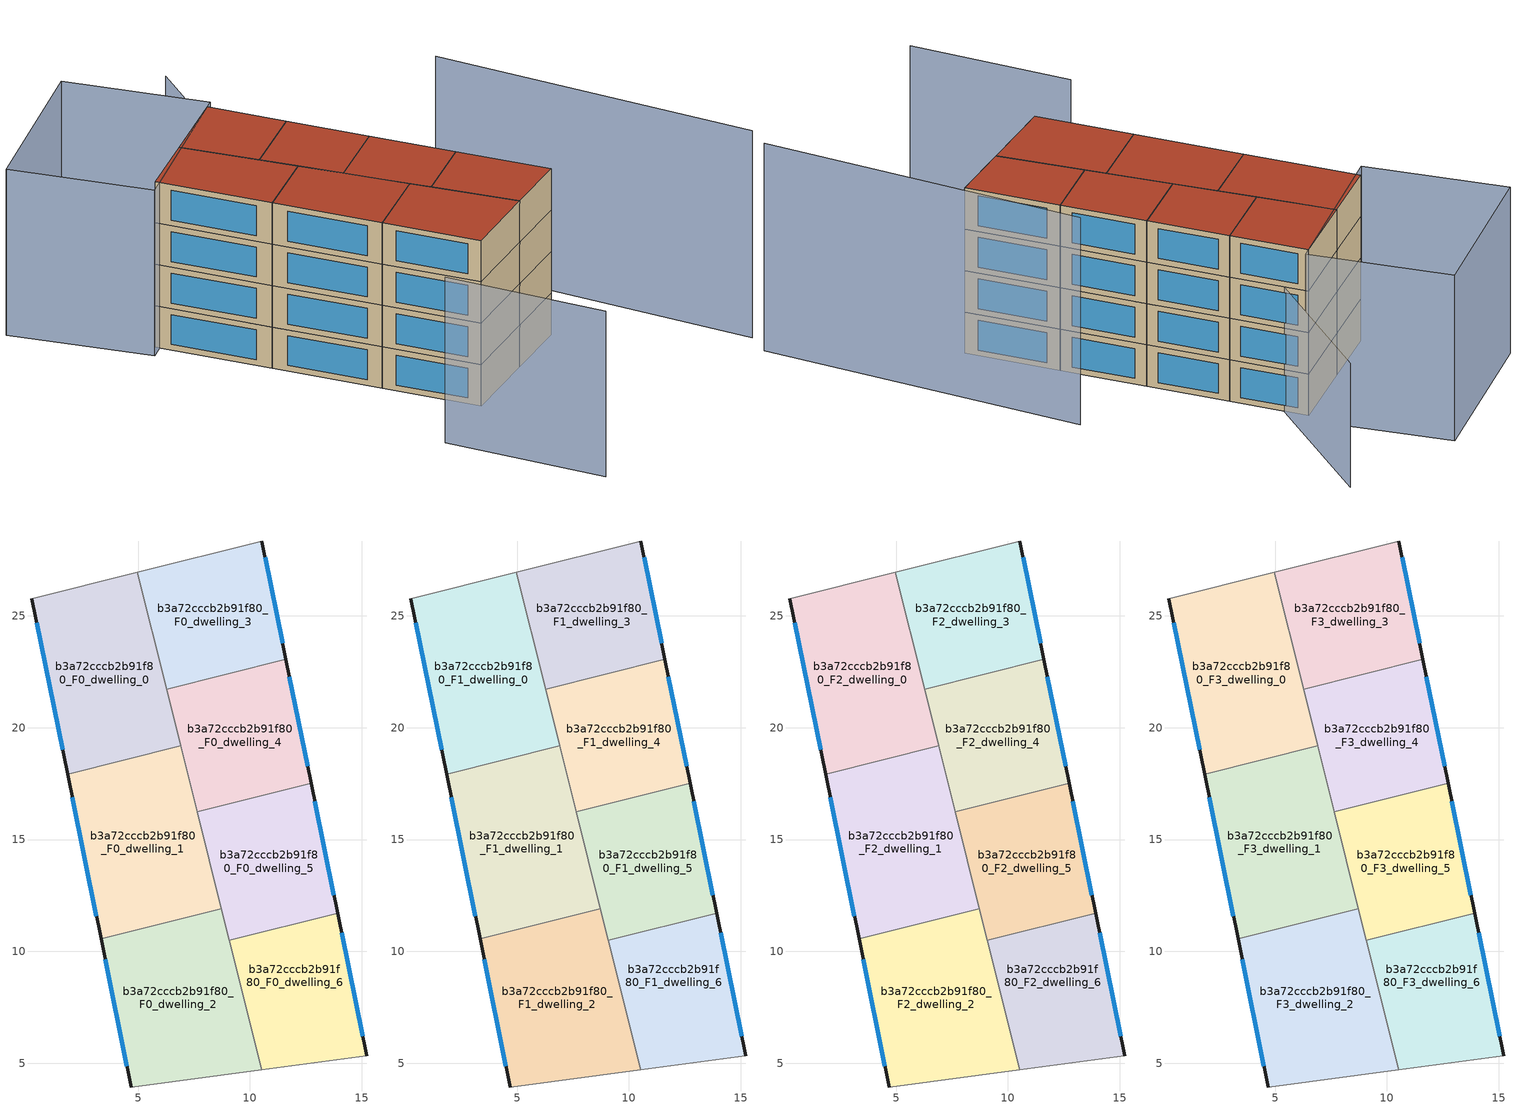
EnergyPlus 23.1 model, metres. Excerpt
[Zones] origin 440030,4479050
b3a72cccb2b91f80_F0_dwelling_0
 floor ground (EU_floor_Construction): 4.97,26.95 6.91,19.18 1.85,17.92 0.25,25.77 z0
 wall outside (EU_wall_Construction): 0.25,25.77 1.85,17.92 z0:3
 wall adiabatic (EU_wall_Construction): 4.97,26.95 0.25,25.77 z0:3
 wall to b3a72cccb2b91f80_F0_dwelling_1 (EU_wall_Construction): 1.85,17.92 6.91,19.18 z0:3
 wall to b3a72cccb2b91f80_F0_dwelling_3 (EU_wall_Construction): 6.28,21.72 4.97,26.95 z0:3
 wall to b3a72cccb2b91f80_F0_dwelling_4 (EU_wall_Construction): 6.91,19.18 6.28,21.72 z0:3
 window (EU_Window_Construction): 0.47,24.68 1.63,19.01 z0.42:2.58
b3a72cccb2b91f80_F0_dwelling_1
 floor ground (EU_floor_Construction): 6.91,19.18 8.73,11.91 3.34,10.56 1.85,17.92 z0
 wall outside (EU_wall_Construction): 1.85,17.92 3.34,10.56 z0:3
 wall to b3a72cccb2b91f80_F0_dwelling_2 (EU_wall_Construction): 3.34,10.56 8.73,11.91 z0:3
 wall to b3a72cccb2b91f80_F0_dwelling_5 (EU_wall_Construction): 8.73,11.91 7.64,16.25 z0:3
 wall to b3a72cccb2b91f80_F0_dwelling_4 (EU_wall_Construction): 7.64,16.25 6.91,19.18 z0:3
 window (EU_Window_Construction): 2.06,16.9 3.14,11.58 z0.42:2.58
b3a72cccb2b91f80_F0_dwelling_2
 floor ground (EU_floor_Construction): 8.73,11.91 10.52,4.71 4.69,3.94 3.34,10.56 z0
 wall outside (EU_wall_Construction): 3.34,10.56 4.69,3.94 z0:3
 wall adiabatic (EU_wall_Construction): 4.69,3.94 10.52,4.71 z0:3
 wall to b3a72cccb2b91f80_F0_dwelling_6 (EU_wall_Construction): 10.52,4.71 9.08,10.51 z0:3
 wall to b3a72cccb2b91f80_F0_dwelling_5 (EU_wall_Construction): 9.08,10.51 8.73,11.91 z0:3
 window (EU_Window_Construction): 3.53,9.64 4.5,4.86 z0.42:2.58
b3a72cccb2b91f80_F0_dwelling_3
 floor ground (EU_floor_Construction): 10.53,28.34 11.61,23.05 6.28,21.72 4.97,26.95 z0
 wall outside (EU_wall_Construction): 11.61,23.05 10.53,28.34 z0:3
 wall adiabatic (EU_wall_Construction): 10.53,28.34 4.97,26.95 z0:3
 wall to b3a72cccb2b91f80_F0_dwelling_4 (EU_wall_Construction): 6.28,21.72 11.61,23.05 z0:3
 window (EU_Window_Construction): 11.46,23.78 10.68,27.61 z0.42:2.58
b3a72cccb2b91f80_F0_dwelling_4
 floor ground (EU_floor_Construction): 11.61,23.05 12.74,17.52 7.64,16.25 6.28,21.72 z0
 wall outside (EU_wall_Construction): 12.74,17.52 11.61,23.05 z0:3
 wall to b3a72cccb2b91f80_F0_dwelling_5 (EU_wall_Construction): 7.64,16.25 12.74,17.52 z0:3
 window (EU_Window_Construction): 12.58,18.28 11.77,22.28 z0.42:2.58
b3a72cccb2b91f80_F0_dwelling_5
 floor ground (EU_floor_Construction): 12.74,17.52 13.92,11.72 9.08,10.51 7.64,16.25 z0
 wall outside (EU_wall_Construction): 13.92,11.72 12.74,17.52 z0:3
 wall to b3a72cccb2b91f80_F0_dwelling_6 (EU_wall_Construction): 9.08,10.51 13.92,11.72 z0:3
 window (EU_Window_Construction): 13.75,12.52 12.9,16.71 z0.42:2.58
b3a72cccb2b91f80_F0_dwelling_6
 floor ground (EU_floor_Construction): 13.92,11.72 15.22,5.33 10.52,4.71 9.08,10.51 z0
 wall outside (EU_wall_Construction): 15.22,5.33 13.92,11.72 z0:3
 wall adiabatic (EU_wall_Construction): 10.52,4.71 15.22,5.33 z0:3
 window (EU_Window_Construction): 15.04,6.22 14.1,10.83 z0.42:2.58
b3a72cccb2b91f80_F1_dwelling_0
 floor to b3a72cccb2b91f80_F0_dwelling_0 (EU_floor_Construction): 4.97,26.95 6.91,19.18 1.85,17.92 0.25,25.77 z3
 wall outside (EU_wall_Construction): 0.25,25.77 1.85,17.92 z3:6
 wall adiabatic (EU_wall_Construction): 4.97,26.95 0.25,25.77 z3:6
 wall to b3a72cccb2b91f80_F1_dwelling_1 (EU_wall_Construction): 1.85,17.92 6.91,19.18 z3:6
 wall to b3a72cccb2b91f80_F1_dwelling_3 (EU_wall_Construction): 6.28,21.72 4.97,26.95 z3:6
 wall to b3a72cccb2b91f80_F1_dwelling_4 (EU_wall_Construction): 6.91,19.18 6.28,21.72 z3:6
 window (EU_Window_Construction): 0.47,24.68 1.63,19.01 z3.42:5.58
b3a72cccb2b91f80_F1_dwelling_1
 floor to b3a72cccb2b91f80_F0_dwelling_1 (EU_floor_Construction): 6.91,19.18 8.73,11.91 3.34,10.56 1.85,17.92 z3
 wall outside (EU_wall_Construction): 1.85,17.92 3.34,10.56 z3:6
 wall to b3a72cccb2b91f80_F1_dwelling_2 (EU_wall_Construction): 3.34,10.56 8.73,11.91 z3:6
 wall to b3a72cccb2b91f80_F1_dwelling_5 (EU_wall_Construction): 8.73,11.91 7.64,16.25 z3:6
 wall to b3a72cccb2b91f80_F1_dwelling_4 (EU_wall_Construction): 7.64,16.25 6.91,19.18 z3:6
 window (EU_Window_Construction): 2.06,16.9 3.14,11.58 z3.42:5.58
b3a72cccb2b91f80_F1_dwelling_2
 floor to b3a72cccb2b91f80_F0_dwelling_2 (EU_floor_Construction): 8.73,11.91 10.52,4.71 4.69,3.94 3.34,10.56 z3
 wall outside (EU_wall_Construction): 3.34,10.56 4.69,3.94 z3:6
 wall adiabatic (EU_wall_Construction): 4.69,3.94 10.52,4.71 z3:6
 wall to b3a72cccb2b91f80_F1_dwelling_6 (EU_wall_Construction): 10.52,4.71 9.08,10.51 z3:6
 wall to b3a72cccb2b91f80_F1_dwelling_5 (EU_wall_Construction): 9.08,10.51 8.73,11.91 z3:6
 window (EU_Window_Construction): 3.53,9.64 4.5,4.86 z3.42:5.58
b3a72cccb2b91f80_F1_dwelling_3
 floor to b3a72cccb2b91f80_F0_dwelling_3 (EU_floor_Construction): 10.53,28.34 11.61,23.05 6.28,21.72 4.97,26.95 z3
 wall outside (EU_wall_Construction): 11.61,23.05 10.53,28.34 z3:6
 wall adiabatic (EU_wall_Construction): 10.53,28.34 4.97,26.95 z3:6
 wall to b3a72cccb2b91f80_F1_dwelling_4 (EU_wall_Construction): 6.28,21.72 11.61,23.05 z3:6
 window (EU_Window_Construction): 11.46,23.78 10.68,27.61 z3.42:5.58
b3a72cccb2b91f80_F1_dwelling_4
 floor to b3a72cccb2b91f80_F0_dwelling_4 (EU_floor_Construction): 11.61,23.05 12.74,17.52 7.64,16.25 6.28,21.72 z3
 wall outside (EU_wall_Construction): 12.74,17.52 11.61,23.05 z3:6
 wall to b3a72cccb2b91f80_F1_dwelling_5 (EU_wall_Construction): 7.64,16.25 12.74,17.52 z3:6
 window (EU_Window_Construction): 12.58,18.28 11.77,22.28 z3.42:5.58
b3a72cccb2b91f80_F1_dwelling_5
 floor to b3a72cccb2b91f80_F0_dwelling_5 (EU_floor_Construction): 12.74,17.52 13.92,11.72 9.08,10.51 7.64,16.25 z3
 wall outside (EU_wall_Construction): 13.92,11.72 12.74,17.52 z3:6
 wall to b3a72cccb2b91f80_F1_dwelling_6 (EU_wall_Construction): 9.08,10.51 13.92,11.72 z3:6
 window (EU_Window_Construction): 13.75,12.52 12.9,16.71 z3.42:5.58
b3a72cccb2b91f80_F1_dwelling_6
 floor to b3a72cccb2b91f80_F0_dwelling_6 (EU_floor_Construction): 13.92,11.72 15.22,5.33 10.52,4.71 9.08,10.51 z3
 wall outside (EU_wall_Construction): 15.22,5.33 13.92,11.72 z3:6
 wall adiabatic (EU_wall_Construction): 10.52,4.71 15.22,5.33 z3:6
 window (EU_Window_Construction): 15.04,6.22 14.1,10.83 z3.42:5.58
b3a72cccb2b91f80_F2_dwelling_0
 floor to b3a72cccb2b91f80_F1_dwelling_0 (EU_floor_Construction): 4.97,26.95 6.91,19.18 1.85,17.92 0.25,25.77 z6
 wall outside (EU_wall_Construction): 0.25,25.77 1.85,17.92 z6:9
 wall adiabatic (EU_wall_Construction): 4.97,26.95 0.25,25.77 z6:9
 wall to b3a72cccb2b91f80_F2_dwelling_1 (EU_wall_Construction): 1.85,17.92 6.91,19.18 z6:9
 wall to b3a72cccb2b91f80_F2_dwelling_3 (EU_wall_Construction): 6.28,21.72 4.97,26.95 z6:9
 wall to b3a72cccb2b91f80_F2_dwelling_4 (EU_wall_Construction): 6.91,19.18 6.28,21.72 z6:9
 window (EU_Window_Construction): 0.47,24.68 1.63,19.01 z6.42:8.58
b3a72cccb2b91f80_F2_dwelling_1
 floor to b3a72cccb2b91f80_F1_dwelling_1 (EU_floor_Construction): 6.91,19.18 8.73,11.91 3.34,10.56 1.85,17.92 z6
 wall outside (EU_wall_Construction): 1.85,17.92 3.34,10.56 z6:9
 wall to b3a72cccb2b91f80_F2_dwelling_2 (EU_wall_Construction): 3.34,10.56 8.73,11.91 z6:9
 wall to b3a72cccb2b91f80_F2_dwelling_5 (EU_wall_Construction): 8.73,11.91 7.64,16.25 z6:9
 wall to b3a72cccb2b91f80_F2_dwelling_4 (EU_wall_Construction): 7.64,16.25 6.91,19.18 z6:9
 window (EU_Window_Construction): 2.06,16.9 3.14,11.58 z6.42:8.58
b3a72cccb2b91f80_F2_dwelling_2
 floor to b3a72cccb2b91f80_F1_dwelling_2 (EU_floor_Construction): 8.73,11.91 10.52,4.71 4.69,3.94 3.34,10.56 z6
 wall outside (EU_wall_Construction): 3.34,10.56 4.69,3.94 z6:9
 wall adiabatic (EU_wall_Construction): 4.69,3.94 10.52,4.71 z6:9
 wall to b3a72cccb2b91f80_F2_dwelling_6 (EU_wall_Construction): 10.52,4.71 9.08,10.51 z6:9
 wall to b3a72cccb2b91f80_F2_dwelling_5 (EU_wall_Construction): 9.08,10.51 8.73,11.91 z6:9
 window (EU_Window_Construction): 3.53,9.64 4.5,4.86 z6.42:8.58
b3a72cccb2b91f80_F2_dwelling_3
 floor to b3a72cccb2b91f80_F1_dwelling_3 (EU_floor_Construction): 10.53,28.34 11.61,23.05 6.28,21.72 4.97,26.95 z6
 wall outside (EU_wall_Construction): 11.61,23.05 10.53,28.34 z6:9
 wall adiabatic (EU_wall_Construction): 10.53,28.34 4.97,26.95 z6:9
 wall to b3a72cccb2b91f80_F2_dwelling_4 (EU_wall_Construction): 6.28,21.72 11.61,23.05 z6:9
 window (EU_Window_Construction): 11.46,23.78 10.68,27.61 z6.42:8.58
b3a72cccb2b91f80_F2_dwelling_4
 floor to b3a72cccb2b91f80_F1_dwelling_4 (EU_floor_Construction): 11.61,23.05 12.74,17.52 7.64,16.25 6.28,21.72 z6
 wall outside (EU_wall_Construction): 12.74,17.52 11.61,23.05 z6:9
 wall to b3a72cccb2b91f80_F2_dwelling_5 (EU_wall_Construction): 7.64,16.25 12.74,17.52 z6:9
 window (EU_Window_Construction): 12.58,18.28 11.77,22.28 z6.42:8.58
b3a72cccb2b91f80_F2_dwelling_5
 floor to b3a72cccb2b91f80_F1_dwelling_5 (EU_floor_Construction): 12.74,17.52 13.92,11.72 9.08,10.51 7.64,16.25 z6
 wall outside (EU_wall_Construction): 13.92,11.72 12.74,17.52 z6:9
 wall to b3a72cccb2b91f80_F2_dwelling_6 (EU_wall_Construction): 9.08,10.51 13.92,11.72 z6:9
 window (EU_Window_Construction): 13.75,12.52 12.9,16.71 z6.42:8.58
b3a72cccb2b91f80_F2_dwelling_6
 floor to b3a72cccb2b91f80_F1_dwelling_6 (EU_floor_Construction): 13.92,11.72 15.22,5.33 10.52,4.71 9.08,10.51 z6
 wall outside (EU_wall_Construction): 15.22,5.33 13.92,11.72 z6:9
 wall adiabatic (EU_wall_Construction): 10.52,4.71 15.22,5.33 z6:9
 window (EU_Window_Construction): 15.04,6.22 14.1,10.83 z6.42:8.58
b3a72cccb2b91f80_F3_dwelling_0
 floor to b3a72cccb2b91f80_F2_dwelling_0 (EU_floor_Construction): 4.97,26.95 6.91,19.18 1.85,17.92 0.25,25.77 z9
 wall outside (EU_wall_Construction): 0.25,25.77 1.85,17.92 z9:12
 wall adiabatic (EU_wall_Construction): 4.97,26.95 0.25,25.77 z9:12
 wall to b3a72cccb2b91f80_F3_dwelling_1 (EU_wall_Construction): 1.85,17.92 6.91,19.18 z9:12
 wall to b3a72cccb2b91f80_F3_dwelling_3 (EU_wall_Construction): 6.28,21.72 4.97,26.95 z9:12
 wall to b3a72cccb2b91f80_F3_dwelling_4 (EU_wall_Construction): 6.91,19.18 6.28,21.72 z9:12
 window (EU_Window_Construction): 0.47,24.68 1.63,19.01 z9.42:11.58
 roof outside (EU_roof_Construction): 6.91,19.18 4.97,26.95 0.25,25.77 1.85,17.92 z12
b3a72cccb2b91f80_F3_dwelling_1
 floor to b3a72cccb2b91f80_F2_dwelling_1 (EU_floor_Construction): 6.91,19.18 8.73,11.91 3.34,10.56 1.85,17.92 z9
 wall outside (EU_wall_Construction): 1.85,17.92 3.34,10.56 z9:12
 wall to b3a72cccb2b91f80_F3_dwelling_2 (EU_wall_Construction): 3.34,10.56 8.73,11.91 z9:12
 wall to b3a72cccb2b91f80_F3_dwelling_5 (EU_wall_Construction): 8.73,11.91 7.64,16.25 z9:12
 wall to b3a72cccb2b91f80_F3_dwelling_4 (EU_wall_Construction): 7.64,16.25 6.91,19.18 z9:12
 window (EU_Window_Construction): 2.06,16.9 3.14,11.58 z9.42:11.58
 roof outside (EU_roof_Construction): 8.73,11.91 6.91,19.18 1.85,17.92 3.34,10.56 z12
b3a72cccb2b91f80_F3_dwelling_2
 floor to b3a72cccb2b91f80_F2_dwelling_2 (EU_floor_Construction): 8.73,11.91 10.52,4.71 4.69,3.94 3.34,10.56 z9
 wall outside (EU_wall_Construction): 3.34,10.56 4.69,3.94 z9:12
 wall adiabatic (EU_wall_Construction): 4.69,3.94 10.52,4.71 z9:12
 wall to b3a72cccb2b91f80_F3_dwelling_6 (EU_wall_Construction): 10.52,4.71 9.08,10.51 z9:12
 wall to b3a72cccb2b91f80_F3_dwelling_5 (EU_wall_Construction): 9.08,10.51 8.73,11.91 z9:12
 window (EU_Window_Construction): 3.53,9.64 4.5,4.86 z9.42:11.58
 roof outside (EU_roof_Construction): 10.52,4.71 8.73,11.91 3.34,10.56 4.69,3.94 z12
b3a72cccb2b91f80_F3_dwelling_3
 floor to b3a72cccb2b91f80_F2_dwelling_3 (EU_floor_Construction): 10.53,28.34 11.61,23.05 6.28,21.72 4.97,26.95 z9
 wall outside (EU_wall_Construction): 11.61,23.05 10.53,28.34 z9:12
 wall adiabatic (EU_wall_Construction): 10.53,28.34 4.97,26.95 z9:12
 wall to b3a72cccb2b91f80_F3_dwelling_4 (EU_wall_Construction): 6.28,21.72 11.61,23.05 z9:12
 window (EU_Window_Construction): 11.46,23.78 10.68,27.61 z9.42:11.58
 roof outside (EU_roof_Construction): 11.61,23.05 10.53,28.34 4.97,26.95 6.28,21.72 z12
b3a72cccb2b91f80_F3_dwelling_4
 floor to b3a72cccb2b91f80_F2_dwelling_4 (EU_floor_Construction): 11.61,23.05 12.74,17.52 7.64,16.25 6.28,21.72 z9
 wall outside (EU_wall_Construction): 12.74,17.52 11.61,23.05 z9:12
 wall to b3a72cccb2b91f80_F3_dwelling_5 (EU_wall_Construction): 7.64,16.25 12.74,17.52 z9:12
 window (EU_Window_Construction): 12.58,18.28 11.77,22.28 z9.42:11.58
 roof outside (EU_roof_Construction): 12.74,17.52 11.61,23.05 6.28,21.72 7.64,16.25 z12
b3a72cccb2b91f80_F3_dwelling_5
 floor to b3a72cccb2b91f80_F2_dwelling_5 (EU_floor_Construction): 12.74,17.52 13.92,11.72 9.08,10.51 7.64,16.25 z9
 wall outside (EU_wall_Construction): 13.92,11.72 12.74,17.52 z9:12
 wall to b3a72cccb2b91f80_F3_dwelling_6 (EU_wall_Construction): 9.08,10.51 13.92,11.72 z9:12
 window (EU_Window_Construction): 13.75,12.52 12.9,16.71 z9.42:11.58
 roof outside (EU_roof_Construction): 13.92,11.72 12.74,17.52 7.64,16.25 9.08,10.51 z12
b3a72cccb2b91f80_F3_dwelling_6
 floor to b3a72cccb2b91f80_F2_dwelling_6 (EU_floor_Construction): 13.92,11.72 15.22,5.33 10.52,4.71 9.08,10.51 z9
 wall outside (EU_wall_Construction): 15.22,5.33 13.92,11.72 z9:12
 wall adiabatic (EU_wall_Construction): 10.52,4.71 15.22,5.33 z9:12
 window (EU_Window_Construction): 15.04,6.22 14.1,10.83 z9.42:11.58
 roof outside (EU_roof_Construction): 15.22,5.33 13.92,11.72 9.08,10.51 10.52,4.71 z12
shading: 21.74,-5.7 19.39,16.68 z0:15; -0.69,3.26 0.91,-7.85 / -3.45,34.68 8.44,38.04 / 8.44,38.04 11.13,28.51 / 11.13,28.51 -0.75,25.15 / -0.75,25.15 -3.45,34.68 z0:12; 8.99,23.98 17.27,35.76 z0:9
[Building]
EU S2 Campaign: North Axis=0; Terrain=City; Solar Distribution=FullExterior
[Site:Location]
Madrid: Latitude=40.5; Longitude=-3.5; Time Zone=1; Elevation=609
[SizingPeriod:WeatherFileDays]
AnnualSizingPeriod: Begin Month=1; Begin Day of Month=1; End Month=12; End Day of Month=31; Day of Week for Start Day=Monday; Use Weather File Daylight Saving Period=No; Use Weather File Rain and Snow Indicators=No
[MATERIAL]
EU_InternalMass_Material: Roughness=MediumRough; Thickness=0.1; Conductivity=1; Density=1800; Specific Heat=900; Thermal Absorptance=0.9; Solar Absorptance=0.7; Visible Absorptance=0.7
[MATERIAL:NOMASS] Roughness=MediumRough; Thermal Absorptance=0.9; Solar Absorptance=0.7; Visible Absorptance=0.7
Name | Thermal Resistance
EU_wall_NoMass | 1.60022
EU_roof_NoMass | 1.57597
EU_floor_NoMass | 0.470652
[WINDOWMATERIAL:SIMPLEGLAZINGSYSTEM]
EU_Window_SimpleGlazing: UFactor=3.28802; Solar Heat Gain Coefficient=0.85; Visible Transmittance=0.85
[CONSTRUCTION]
EU_wall_Construction: EU_wall_NoMass
EU_roof_Construction: EU_roof_NoMass
EU_floor_Construction: EU_floor_NoMass
EU_InternalMass_Construction: EU_InternalMass_Material
EU_Window_Construction: EU_Window_SimpleGlazing
[ZONE] Type=1; Multiplier=1; Ceiling Height=autocalculate; Floor Area=autocalculate; Part of Total Floor Area=Yes
Name | Volume
b3a72cccb2b91f80_F0_dwelling_0; b3a72cccb2b91f80_F1_dwelling_0; b3a72cccb2b91f80_F2_dwelling_0; b3a72cccb2b91f80_F3_dwelling_0 | 121.092
b3a72cccb2b91f80_F0_dwelling_1; b3a72cccb2b91f80_F1_dwelling_1; b3a72cccb2b91f80_F2_dwelling_1; b3a72cccb2b91f80_F3_dwelling_1 | 121.1
b3a72cccb2b91f80_F0_dwelling_2; b3a72cccb2b91f80_F1_dwelling_2; b3a72cccb2b91f80_F2_dwelling_2; b3a72cccb2b91f80_F3_dwelling_2 | 121.107
b3a72cccb2b91f80_F0_dwelling_3 | 90.8251
b3a72cccb2b91f80_F1_dwelling_3; b3a72cccb2b91f80_F2_dwelling_3; b3a72cccb2b91f80_F3_dwelling_3 | 90.8247
b3a72cccb2b91f80_F0_dwelling_4 | 90.8368
b3a72cccb2b91f80_F1_dwelling_4; b3a72cccb2b91f80_F2_dwelling_4; b3a72cccb2b91f80_F3_dwelling_4 | 90.8372
b3a72cccb2b91f80_F0_dwelling_5; b3a72cccb2b91f80_F1_dwelling_5; b3a72cccb2b91f80_F2_dwelling_5; b3a72cccb2b91f80_F3_dwelling_5 | 90.8262
b3a72cccb2b91f80_F0_dwelling_6 | 90.8394
b3a72cccb2b91f80_F1_dwelling_6; b3a72cccb2b91f80_F2_dwelling_6; b3a72cccb2b91f80_F3_dwelling_6 | 90.8397
[INTERNALMASS] Construction=EU_InternalMass_Construction
Name | Zone or ZoneList | Surface Area
b3a72cccb2b91f80_F0_dwelling_0_EU_InternalMass | b3a72cccb2b91f80_F0_dwelling_0 | 40.364
b3a72cccb2b91f80_F0_dwelling_1_EU_InternalMass | b3a72cccb2b91f80_F0_dwelling_1 | 40.3667
b3a72cccb2b91f80_F0_dwelling_2_EU_InternalMass | b3a72cccb2b91f80_F0_dwelling_2 | 40.3689
b3a72cccb2b91f80_F0_dwelling_3_EU_InternalMass | b3a72cccb2b91f80_F0_dwelling_3 | 30.2748
b3a72cccb2b91f80_F0_dwelling_4_EU_InternalMass | b3a72cccb2b91f80_F0_dwelling_4 | 30.279
b3a72cccb2b91f80_F0_dwelling_5_EU_InternalMass | b3a72cccb2b91f80_F0_dwelling_5 | 30.2755
b3a72cccb2b91f80_F0_dwelling_6_EU_InternalMass | b3a72cccb2b91f80_F0_dwelling_6 | 30.2799
b3a72cccb2b91f80_F1_dwelling_0_EU_InternalMass | b3a72cccb2b91f80_F1_dwelling_0 | 40.364
b3a72cccb2b91f80_F1_dwelling_1_EU_InternalMass | b3a72cccb2b91f80_F1_dwelling_1 | 40.3667
b3a72cccb2b91f80_F1_dwelling_2_EU_InternalMass | b3a72cccb2b91f80_F1_dwelling_2 | 40.3689
b3a72cccb2b91f80_F1_dwelling_3_EU_InternalMass | b3a72cccb2b91f80_F1_dwelling_3 | 30.2748
b3a72cccb2b91f80_F1_dwelling_4_EU_InternalMass | b3a72cccb2b91f80_F1_dwelling_4 | 30.279
b3a72cccb2b91f80_F1_dwelling_5_EU_InternalMass | b3a72cccb2b91f80_F1_dwelling_5 | 30.2755
b3a72cccb2b91f80_F1_dwelling_6_EU_InternalMass | b3a72cccb2b91f80_F1_dwelling_6 | 30.2799
b3a72cccb2b91f80_F2_dwelling_0_EU_InternalMass | b3a72cccb2b91f80_F2_dwelling_0 | 40.364
b3a72cccb2b91f80_F2_dwelling_1_EU_InternalMass | b3a72cccb2b91f80_F2_dwelling_1 | 40.3667
b3a72cccb2b91f80_F2_dwelling_2_EU_InternalMass | b3a72cccb2b91f80_F2_dwelling_2 | 40.3689
b3a72cccb2b91f80_F2_dwelling_3_EU_InternalMass | b3a72cccb2b91f80_F2_dwelling_3 | 30.2748
b3a72cccb2b91f80_F2_dwelling_4_EU_InternalMass | b3a72cccb2b91f80_F2_dwelling_4 | 30.279
b3a72cccb2b91f80_F2_dwelling_5_EU_InternalMass | b3a72cccb2b91f80_F2_dwelling_5 | 30.2755
b3a72cccb2b91f80_F2_dwelling_6_EU_InternalMass | b3a72cccb2b91f80_F2_dwelling_6 | 30.2799
b3a72cccb2b91f80_F3_dwelling_0_EU_InternalMass | b3a72cccb2b91f80_F3_dwelling_0 | 40.364
b3a72cccb2b91f80_F3_dwelling_1_EU_InternalMass | b3a72cccb2b91f80_F3_dwelling_1 | 40.3667
b3a72cccb2b91f80_F3_dwelling_2_EU_InternalMass | b3a72cccb2b91f80_F3_dwelling_2 | 40.3689
b3a72cccb2b91f80_F3_dwelling_3_EU_InternalMass | b3a72cccb2b91f80_F3_dwelling_3 | 30.2748
b3a72cccb2b91f80_F3_dwelling_4_EU_InternalMass | b3a72cccb2b91f80_F3_dwelling_4 | 30.279
b3a72cccb2b91f80_F3_dwelling_5_EU_InternalMass | b3a72cccb2b91f80_F3_dwelling_5 | 30.2755
b3a72cccb2b91f80_F3_dwelling_6_EU_InternalMass | b3a72cccb2b91f80_F3_dwelling_6 | 30.2799
[OTHEREQUIPMENT] Fuel Type=Electricity; Design Level Calculation Method=Watts/Area; Power per Zone Floor Area=1; Fraction Latent=0; Fraction Radiant=0; Fraction Lost=0; Carbon Dioxide Generation Rate=0; EndUse Subcategory=EU_Step8_InternalGains
Name | Zone or ZoneList or Space or SpaceList | Schedule
EU_Step8_InternalGain_b3a72cccb2b91f80_F0_dwelling_0_f000 | b3a72cccb2b91f80_F0_dwelling_0 | EU_Step8_GainSchedule_b3a72cccb2b91f80_F0_dwelling_0_f000
EU_Step8_InternalGain_b3a72cccb2b91f80_F0_dwelling_1_f000 | b3a72cccb2b91f80_F0_dwelling_1 | EU_Step8_GainSchedule_b3a72cccb2b91f80_F0_dwelling_1_f000
EU_Step8_InternalGain_b3a72cccb2b91f80_F0_dwelling_2_f000 | b3a72cccb2b91f80_F0_dwelling_2 | EU_Step8_GainSchedule_b3a72cccb2b91f80_F0_dwelling_2_f000
EU_Step8_InternalGain_b3a72cccb2b91f80_F0_dwelling_3_f000 | b3a72cccb2b91f80_F0_dwelling_3 | EU_Step8_GainSchedule_b3a72cccb2b91f80_F0_dwelling_3_f000
EU_Step8_InternalGain_b3a72cccb2b91f80_F0_dwelling_4_f000 | b3a72cccb2b91f80_F0_dwelling_4 | EU_Step8_GainSchedule_b3a72cccb2b91f80_F0_dwelling_4_f000
EU_Step8_InternalGain_b3a72cccb2b91f80_F0_dwelling_5_f000 | b3a72cccb2b91f80_F0_dwelling_5 | EU_Step8_GainSchedule_b3a72cccb2b91f80_F0_dwelling_5_f000
EU_Step8_InternalGain_b3a72cccb2b91f80_F0_dwelling_6_f000 | b3a72cccb2b91f80_F0_dwelling_6 | EU_Step8_GainSchedule_b3a72cccb2b91f80_F0_dwelling_6_f000
EU_Step8_InternalGain_b3a72cccb2b91f80_F1_dwelling_0_f000 | b3a72cccb2b91f80_F1_dwelling_0 | EU_Step8_GainSchedule_b3a72cccb2b91f80_F1_dwelling_0_f000
EU_Step8_InternalGain_b3a72cccb2b91f80_F1_dwelling_1_f000 | b3a72cccb2b91f80_F1_dwelling_1 | EU_Step8_GainSchedule_b3a72cccb2b91f80_F1_dwelling_1_f000
EU_Step8_InternalGain_b3a72cccb2b91f80_F1_dwelling_2_f000 | b3a72cccb2b91f80_F1_dwelling_2 | EU_Step8_GainSchedule_b3a72cccb2b91f80_F1_dwelling_2_f000
EU_Step8_InternalGain_b3a72cccb2b91f80_F1_dwelling_3_f000 | b3a72cccb2b91f80_F1_dwelling_3 | EU_Step8_GainSchedule_b3a72cccb2b91f80_F1_dwelling_3_f000
EU_Step8_InternalGain_b3a72cccb2b91f80_F1_dwelling_4_f000 | b3a72cccb2b91f80_F1_dwelling_4 | EU_Step8_GainSchedule_b3a72cccb2b91f80_F1_dwelling_4_f000
EU_Step8_InternalGain_b3a72cccb2b91f80_F1_dwelling_5_f000 | b3a72cccb2b91f80_F1_dwelling_5 | EU_Step8_GainSchedule_b3a72cccb2b91f80_F1_dwelling_5_f000
EU_Step8_InternalGain_b3a72cccb2b91f80_F1_dwelling_6_f000 | b3a72cccb2b91f80_F1_dwelling_6 | EU_Step8_GainSchedule_b3a72cccb2b91f80_F1_dwelling_6_f000
EU_Step8_InternalGain_b3a72cccb2b91f80_F2_dwelling_0_f000 | b3a72cccb2b91f80_F2_dwelling_0 | EU_Step8_GainSchedule_b3a72cccb2b91f80_F2_dwelling_0_f000
EU_Step8_InternalGain_b3a72cccb2b91f80_F2_dwelling_1_f000 | b3a72cccb2b91f80_F2_dwelling_1 | EU_Step8_GainSchedule_b3a72cccb2b91f80_F2_dwelling_1_f000
EU_Step8_InternalGain_b3a72cccb2b91f80_F2_dwelling_2_f000 | b3a72cccb2b91f80_F2_dwelling_2 | EU_Step8_GainSchedule_b3a72cccb2b91f80_F2_dwelling_2_f000
EU_Step8_InternalGain_b3a72cccb2b91f80_F2_dwelling_3_f000 | b3a72cccb2b91f80_F2_dwelling_3 | EU_Step8_GainSchedule_b3a72cccb2b91f80_F2_dwelling_3_f000
EU_Step8_InternalGain_b3a72cccb2b91f80_F2_dwelling_4_f000 | b3a72cccb2b91f80_F2_dwelling_4 | EU_Step8_GainSchedule_b3a72cccb2b91f80_F2_dwelling_4_f000
EU_Step8_InternalGain_b3a72cccb2b91f80_F2_dwelling_5_f000 | b3a72cccb2b91f80_F2_dwelling_5 | EU_Step8_GainSchedule_b3a72cccb2b91f80_F2_dwelling_5_f000
EU_Step8_InternalGain_b3a72cccb2b91f80_F2_dwelling_6_f000 | b3a72cccb2b91f80_F2_dwelling_6 | EU_Step8_GainSchedule_b3a72cccb2b91f80_F2_dwelling_6_f000
EU_Step8_InternalGain_b3a72cccb2b91f80_F3_dwelling_0_f000 | b3a72cccb2b91f80_F3_dwelling_0 | EU_Step8_GainSchedule_b3a72cccb2b91f80_F3_dwelling_0_f000
EU_Step8_InternalGain_b3a72cccb2b91f80_F3_dwelling_1_f000 | b3a72cccb2b91f80_F3_dwelling_1 | EU_Step8_GainSchedule_b3a72cccb2b91f80_F3_dwelling_1_f000
EU_Step8_InternalGain_b3a72cccb2b91f80_F3_dwelling_2_f000 | b3a72cccb2b91f80_F3_dwelling_2 | EU_Step8_GainSchedule_b3a72cccb2b91f80_F3_dwelling_2_f000
EU_Step8_InternalGain_b3a72cccb2b91f80_F3_dwelling_3_f000 | b3a72cccb2b91f80_F3_dwelling_3 | EU_Step8_GainSchedule_b3a72cccb2b91f80_F3_dwelling_3_f000
EU_Step8_InternalGain_b3a72cccb2b91f80_F3_dwelling_4_f000 | b3a72cccb2b91f80_F3_dwelling_4 | EU_Step8_GainSchedule_b3a72cccb2b91f80_F3_dwelling_4_f000
EU_Step8_InternalGain_b3a72cccb2b91f80_F3_dwelling_5_f000 | b3a72cccb2b91f80_F3_dwelling_5 | EU_Step8_GainSchedule_b3a72cccb2b91f80_F3_dwelling_5_f000
EU_Step8_InternalGain_b3a72cccb2b91f80_F3_dwelling_6_f000 | b3a72cccb2b91f80_F3_dwelling_6 | EU_Step8_GainSchedule_b3a72cccb2b91f80_F3_dwelling_6_f000
[ZONEVENTILATION:DESIGNFLOWRATE] Schedule=EU_AlwaysOn; Design Flow Rate Calculation Method=AirChanges/Hour; Air Changes per Hour=0.480704; Ventilation Type=Natural; Fan Pressure Rise=0; Fan Total Efficiency=1; Constant Term Coefficient=1; Temperature Term Coefficient=0; Velocity Term Coefficient=0; Velocity Squared Term Coefficient=0; Minimum Indoor Temperature=-100; Maximum Indoor Temperature=100; Delta Temperature=-100; Minimum Outdoor Temperature=-100; Maximum Outdoor Temperature=100; Maximum Wind Speed=40
Name | Zone or ZoneList or Space or SpaceList
EU_ConstantAir_b3a72cccb2b91f80_F0_dwelling_0 | b3a72cccb2b91f80_F0_dwelling_0
EU_ConstantAir_b3a72cccb2b91f80_F0_dwelling_1 | b3a72cccb2b91f80_F0_dwelling_1
EU_ConstantAir_b3a72cccb2b91f80_F0_dwelling_2 | b3a72cccb2b91f80_F0_dwelling_2
EU_ConstantAir_b3a72cccb2b91f80_F0_dwelling_3 | b3a72cccb2b91f80_F0_dwelling_3
EU_ConstantAir_b3a72cccb2b91f80_F0_dwelling_4 | b3a72cccb2b91f80_F0_dwelling_4
EU_ConstantAir_b3a72cccb2b91f80_F0_dwelling_5 | b3a72cccb2b91f80_F0_dwelling_5
EU_ConstantAir_b3a72cccb2b91f80_F0_dwelling_6 | b3a72cccb2b91f80_F0_dwelling_6
EU_ConstantAir_b3a72cccb2b91f80_F1_dwelling_0 | b3a72cccb2b91f80_F1_dwelling_0
EU_ConstantAir_b3a72cccb2b91f80_F1_dwelling_1 | b3a72cccb2b91f80_F1_dwelling_1
EU_ConstantAir_b3a72cccb2b91f80_F1_dwelling_2 | b3a72cccb2b91f80_F1_dwelling_2
EU_ConstantAir_b3a72cccb2b91f80_F1_dwelling_3 | b3a72cccb2b91f80_F1_dwelling_3
EU_ConstantAir_b3a72cccb2b91f80_F1_dwelling_4 | b3a72cccb2b91f80_F1_dwelling_4
EU_ConstantAir_b3a72cccb2b91f80_F1_dwelling_5 | b3a72cccb2b91f80_F1_dwelling_5
EU_ConstantAir_b3a72cccb2b91f80_F1_dwelling_6 | b3a72cccb2b91f80_F1_dwelling_6
EU_ConstantAir_b3a72cccb2b91f80_F2_dwelling_0 | b3a72cccb2b91f80_F2_dwelling_0
EU_ConstantAir_b3a72cccb2b91f80_F2_dwelling_1 | b3a72cccb2b91f80_F2_dwelling_1
EU_ConstantAir_b3a72cccb2b91f80_F2_dwelling_2 | b3a72cccb2b91f80_F2_dwelling_2
EU_ConstantAir_b3a72cccb2b91f80_F2_dwelling_3 | b3a72cccb2b91f80_F2_dwelling_3
EU_ConstantAir_b3a72cccb2b91f80_F2_dwelling_4 | b3a72cccb2b91f80_F2_dwelling_4
EU_ConstantAir_b3a72cccb2b91f80_F2_dwelling_5 | b3a72cccb2b91f80_F2_dwelling_5
EU_ConstantAir_b3a72cccb2b91f80_F2_dwelling_6 | b3a72cccb2b91f80_F2_dwelling_6
EU_ConstantAir_b3a72cccb2b91f80_F3_dwelling_0 | b3a72cccb2b91f80_F3_dwelling_0
EU_ConstantAir_b3a72cccb2b91f80_F3_dwelling_1 | b3a72cccb2b91f80_F3_dwelling_1
EU_ConstantAir_b3a72cccb2b91f80_F3_dwelling_2 | b3a72cccb2b91f80_F3_dwelling_2
EU_ConstantAir_b3a72cccb2b91f80_F3_dwelling_3 | b3a72cccb2b91f80_F3_dwelling_3
EU_ConstantAir_b3a72cccb2b91f80_F3_dwelling_4 | b3a72cccb2b91f80_F3_dwelling_4
EU_ConstantAir_b3a72cccb2b91f80_F3_dwelling_5 | b3a72cccb2b91f80_F3_dwelling_5
EU_ConstantAir_b3a72cccb2b91f80_F3_dwelling_6 | b3a72cccb2b91f80_F3_dwelling_6
[HVACTEMPLATE:THERMOSTAT] Constant Heating Setpoint=20; Constant Cooling Setpoint=50
EU_HeatOnly_b3a72cccb2b91f80_F0_dwelling_0; EU_HeatOnly_b3a72cccb2b91f80_F0_dwelling_1; EU_HeatOnly_b3a72cccb2b91f80_F0_dwelling_2; EU_HeatOnly_b3a72cccb2b91f80_F0_dwelling_3; EU_HeatOnly_b3a72cccb2b91f80_F0_dwelling_4; EU_HeatOnly_b3a72cccb2b91f80_F0_dwelling_5; EU_HeatOnly_b3a72cccb2b91f80_F0_dwelling_6; EU_HeatOnly_b3a72cccb2b91f80_F1_dwelling_0; EU_HeatOnly_b3a72cccb2b91f80_F1_dwelling_1; EU_HeatOnly_b3a72cccb2b91f80_F1_dwelling_2; EU_HeatOnly_b3a72cccb2b91f80_F1_dwelling_3; EU_HeatOnly_b3a72cccb2b91f80_F1_dwelling_4; EU_HeatOnly_b3a72cccb2b91f80_F1_dwelling_5; EU_HeatOnly_b3a72cccb2b91f80_F1_dwelling_6; EU_HeatOnly_b3a72cccb2b91f80_F2_dwelling_0; EU_HeatOnly_b3a72cccb2b91f80_F2_dwelling_1; EU_HeatOnly_b3a72cccb2b91f80_F2_dwelling_2; EU_HeatOnly_b3a72cccb2b91f80_F2_dwelling_3; EU_HeatOnly_b3a72cccb2b91f80_F2_dwelling_4; EU_HeatOnly_b3a72cccb2b91f80_F2_dwelling_5; EU_HeatOnly_b3a72cccb2b91f80_F2_dwelling_6; EU_HeatOnly_b3a72cccb2b91f80_F3_dwelling_0; EU_HeatOnly_b3a72cccb2b91f80_F3_dwelling_1; EU_HeatOnly_b3a72cccb2b91f80_F3_dwelling_2; EU_HeatOnly_b3a72cccb2b91f80_F3_dwelling_3; EU_HeatOnly_b3a72cccb2b91f80_F3_dwelling_4; EU_HeatOnly_b3a72cccb2b91f80_F3_dwelling_5; EU_HeatOnly_b3a72cccb2b91f80_F3_dwelling_6
[HVACTEMPLATE:ZONE:IDEALLOADSAIRSYSTEM] System Availability Schedule=EU_AlwaysOn; Maximum Heating Supply Air Temperature=50; Minimum Cooling Supply Air Temperature=13; Maximum Heating Supply Air Humidity Ratio=0.0156; Minimum Cooling Supply Air Humidity Ratio=0.0077; Heating Limit=NoLimit; Cooling Limit=NoLimit; Heating Availability Schedule=EU_AlwaysOn; Cooling Availability Schedule=EU_CoolingOff; Dehumidification Control Type=ConstantSensibleHeatRatio; Cooling Sensible Heat Ratio=0.7; Dehumidification Setpoint=60; Humidification Control Type=None; Humidification Setpoint=30; Outdoor Air Method=None; Outdoor Air Flow Rate per Person=0.00944; Outdoor Air Flow Rate per Zone Floor Area=0; Outdoor Air Flow Rate per Zone=0; Demand Controlled Ventilation Type=None; Outdoor Air Economizer Type=NoEconomizer; Heat Recovery Type=None; Sensible Heat Recovery Effectiveness=0.7; Latent Heat Recovery Effectiveness=0.65
Name | Template Thermostat
b3a72cccb2b91f80_F0_dwelling_0 | EU_HeatOnly_b3a72cccb2b91f80_F0_dwelling_0
b3a72cccb2b91f80_F0_dwelling_1 | EU_HeatOnly_b3a72cccb2b91f80_F0_dwelling_1
b3a72cccb2b91f80_F0_dwelling_2 | EU_HeatOnly_b3a72cccb2b91f80_F0_dwelling_2
b3a72cccb2b91f80_F0_dwelling_3 | EU_HeatOnly_b3a72cccb2b91f80_F0_dwelling_3
b3a72cccb2b91f80_F0_dwelling_4 | EU_HeatOnly_b3a72cccb2b91f80_F0_dwelling_4
b3a72cccb2b91f80_F0_dwelling_5 | EU_HeatOnly_b3a72cccb2b91f80_F0_dwelling_5
b3a72cccb2b91f80_F0_dwelling_6 | EU_HeatOnly_b3a72cccb2b91f80_F0_dwelling_6
b3a72cccb2b91f80_F1_dwelling_0 | EU_HeatOnly_b3a72cccb2b91f80_F1_dwelling_0
b3a72cccb2b91f80_F1_dwelling_1 | EU_HeatOnly_b3a72cccb2b91f80_F1_dwelling_1
b3a72cccb2b91f80_F1_dwelling_2 | EU_HeatOnly_b3a72cccb2b91f80_F1_dwelling_2
b3a72cccb2b91f80_F1_dwelling_3 | EU_HeatOnly_b3a72cccb2b91f80_F1_dwelling_3
b3a72cccb2b91f80_F1_dwelling_4 | EU_HeatOnly_b3a72cccb2b91f80_F1_dwelling_4
b3a72cccb2b91f80_F1_dwelling_5 | EU_HeatOnly_b3a72cccb2b91f80_F1_dwelling_5
b3a72cccb2b91f80_F1_dwelling_6 | EU_HeatOnly_b3a72cccb2b91f80_F1_dwelling_6
b3a72cccb2b91f80_F2_dwelling_0 | EU_HeatOnly_b3a72cccb2b91f80_F2_dwelling_0
b3a72cccb2b91f80_F2_dwelling_1 | EU_HeatOnly_b3a72cccb2b91f80_F2_dwelling_1
b3a72cccb2b91f80_F2_dwelling_2 | EU_HeatOnly_b3a72cccb2b91f80_F2_dwelling_2
b3a72cccb2b91f80_F2_dwelling_3 | EU_HeatOnly_b3a72cccb2b91f80_F2_dwelling_3
b3a72cccb2b91f80_F2_dwelling_4 | EU_HeatOnly_b3a72cccb2b91f80_F2_dwelling_4
b3a72cccb2b91f80_F2_dwelling_5 | EU_HeatOnly_b3a72cccb2b91f80_F2_dwelling_5
b3a72cccb2b91f80_F2_dwelling_6 | EU_HeatOnly_b3a72cccb2b91f80_F2_dwelling_6
b3a72cccb2b91f80_F3_dwelling_0 | EU_HeatOnly_b3a72cccb2b91f80_F3_dwelling_0
b3a72cccb2b91f80_F3_dwelling_1 | EU_HeatOnly_b3a72cccb2b91f80_F3_dwelling_1
b3a72cccb2b91f80_F3_dwelling_2 | EU_HeatOnly_b3a72cccb2b91f80_F3_dwelling_2
b3a72cccb2b91f80_F3_dwelling_3 | EU_HeatOnly_b3a72cccb2b91f80_F3_dwelling_3
b3a72cccb2b91f80_F3_dwelling_4 | EU_HeatOnly_b3a72cccb2b91f80_F3_dwelling_4
b3a72cccb2b91f80_F3_dwelling_5 | EU_HeatOnly_b3a72cccb2b91f80_F3_dwelling_5
b3a72cccb2b91f80_F3_dwelling_6 | EU_HeatOnly_b3a72cccb2b91f80_F3_dwelling_6
[SIZING:ZONE] Zone Cooling Design Supply Air Temperature Input Method=SupplyAirTemperature; Zone Cooling Design Supply Air Temperature=13; Zone Heating Design Supply Air Temperature Input Method=SupplyAirTemperature; Zone Heating Design Supply Air Temperature=50; Zone Cooling Design Supply Air Humidity Ratio=0.008; Zone Heating Design Supply Air Humidity Ratio=0.008; Cooling Design Air Flow Method=DesignDay; Cooling Design Air Flow Rate=0; Cooling Minimum Air Flow per Zone Floor Area=0.000762; Cooling Minimum Air Flow=0; Cooling Minimum Air Flow Fraction=0.2; Heating Design Air Flow Method=DesignDay; Heating Design Air Flow Rate=0; Heating Maximum Air Flow per Zone Floor Area=0.002032; Heating Maximum Air Flow=0.141576; Heating Maximum Air Flow Fraction=0.3; Account for Dedicated Outdoor Air System=No; Dedicated Outdoor Air System Control Strategy=NeutralSupplyAir; Dedicated Outdoor Air Low Setpoint Temperature for Design=autosize; Dedicated Outdoor Air High Setpoint Temperature for Design=autosize; Zone Load Sizing Method=Sensible Load Only No Latent Load; Zone Latent Cooling Design Supply Air Humidity Ratio Input Method=HumidityRatioDifference; Zone Cooling Design Supply Air Humidity Ratio Difference=0.005; Zone Latent Heating Design Supply Air Humidity Ratio Input Method=HumidityRatioDifference; Zone Humidification Design Supply Air Humidity Ratio Difference=0.005
b3a72cccb2b91f80_F0_dwelling_0; b3a72cccb2b91f80_F0_dwelling_1; b3a72cccb2b91f80_F0_dwelling_2; b3a72cccb2b91f80_F0_dwelling_3; b3a72cccb2b91f80_F0_dwelling_4; b3a72cccb2b91f80_F0_dwelling_5; b3a72cccb2b91f80_F0_dwelling_6; b3a72cccb2b91f80_F1_dwelling_0; b3a72cccb2b91f80_F1_dwelling_1; b3a72cccb2b91f80_F1_dwelling_2; b3a72cccb2b91f80_F1_dwelling_3; b3a72cccb2b91f80_F1_dwelling_4; b3a72cccb2b91f80_F1_dwelling_5; b3a72cccb2b91f80_F1_dwelling_6; b3a72cccb2b91f80_F2_dwelling_0; b3a72cccb2b91f80_F2_dwelling_1; b3a72cccb2b91f80_F2_dwelling_2; b3a72cccb2b91f80_F2_dwelling_3; b3a72cccb2b91f80_F2_dwelling_4; b3a72cccb2b91f80_F2_dwelling_5; b3a72cccb2b91f80_F2_dwelling_6; b3a72cccb2b91f80_F3_dwelling_0; b3a72cccb2b91f80_F3_dwelling_1; b3a72cccb2b91f80_F3_dwelling_2; b3a72cccb2b91f80_F3_dwelling_3; b3a72cccb2b91f80_F3_dwelling_4; b3a72cccb2b91f80_F3_dwelling_5; b3a72cccb2b91f80_F3_dwelling_6
[SCHEDULE:CONSTANT]
Name | Hourly Value
EU_AlwaysOn | 1
EU_CoolingOff | 0
[SCHEDULE:FILE] Column Number=1; Rows to Skip at Top=0; Number of Hours of Data=8760; Column Separator=Comma; Interpolate to Timestep=No; Minutes per Item=60; Adjust Schedule for Daylight Savings=Yes
Name | File
EU_Step8_GainSchedule_b3a72cccb2b91f80_F0_dwelling_0_f000 | ../../schedules/b3a72cccb2b91f80/b3a72cccb2b91f80_F0_dwelling_0_f000_gain.csv
EU_Step8_GainSchedule_b3a72cccb2b91f80_F0_dwelling_1_f000 | ../../schedules/b3a72cccb2b91f80/b3a72cccb2b91f80_F0_dwelling_1_f000_gain.csv
EU_Step8_GainSchedule_b3a72cccb2b91f80_F0_dwelling_2_f000 | ../../schedules/b3a72cccb2b91f80/b3a72cccb2b91f80_F0_dwelling_2_f000_gain.csv
EU_Step8_GainSchedule_b3a72cccb2b91f80_F0_dwelling_3_f000 | ../../schedules/b3a72cccb2b91f80/b3a72cccb2b91f80_F0_dwelling_3_f000_gain.csv
EU_Step8_GainSchedule_b3a72cccb2b91f80_F0_dwelling_4_f000 | ../../schedules/b3a72cccb2b91f80/b3a72cccb2b91f80_F0_dwelling_4_f000_gain.csv
EU_Step8_GainSchedule_b3a72cccb2b91f80_F0_dwelling_5_f000 | ../../schedules/b3a72cccb2b91f80/b3a72cccb2b91f80_F0_dwelling_5_f000_gain.csv
EU_Step8_GainSchedule_b3a72cccb2b91f80_F0_dwelling_6_f000 | ../../schedules/b3a72cccb2b91f80/b3a72cccb2b91f80_F0_dwelling_6_f000_gain.csv
EU_Step8_GainSchedule_b3a72cccb2b91f80_F1_dwelling_0_f000 | ../../schedules/b3a72cccb2b91f80/b3a72cccb2b91f80_F1_dwelling_0_f000_gain.csv
EU_Step8_GainSchedule_b3a72cccb2b91f80_F1_dwelling_1_f000 | ../../schedules/b3a72cccb2b91f80/b3a72cccb2b91f80_F1_dwelling_1_f000_gain.csv
EU_Step8_GainSchedule_b3a72cccb2b91f80_F1_dwelling_2_f000 | ../../schedules/b3a72cccb2b91f80/b3a72cccb2b91f80_F1_dwelling_2_f000_gain.csv
EU_Step8_GainSchedule_b3a72cccb2b91f80_F1_dwelling_3_f000 | ../../schedules/b3a72cccb2b91f80/b3a72cccb2b91f80_F1_dwelling_3_f000_gain.csv
EU_Step8_GainSchedule_b3a72cccb2b91f80_F1_dwelling_4_f000 | ../../schedules/b3a72cccb2b91f80/b3a72cccb2b91f80_F1_dwelling_4_f000_gain.csv
EU_Step8_GainSchedule_b3a72cccb2b91f80_F1_dwelling_5_f000 | ../../schedules/b3a72cccb2b91f80/b3a72cccb2b91f80_F1_dwelling_5_f000_gain.csv
EU_Step8_GainSchedule_b3a72cccb2b91f80_F1_dwelling_6_f000 | ../../schedules/b3a72cccb2b91f80/b3a72cccb2b91f80_F1_dwelling_6_f000_gain.csv
EU_Step8_GainSchedule_b3a72cccb2b91f80_F2_dwelling_0_f000 | ../../schedules/b3a72cccb2b91f80/b3a72cccb2b91f80_F2_dwelling_0_f000_gain.csv
EU_Step8_GainSchedule_b3a72cccb2b91f80_F2_dwelling_1_f000 | ../../schedules/b3a72cccb2b91f80/b3a72cccb2b91f80_F2_dwelling_1_f000_gain.csv
EU_Step8_GainSchedule_b3a72cccb2b91f80_F2_dwelling_2_f000 | ../../schedules/b3a72cccb2b91f80/b3a72cccb2b91f80_F2_dwelling_2_f000_gain.csv
EU_Step8_GainSchedule_b3a72cccb2b91f80_F2_dwelling_3_f000 | ../../schedules/b3a72cccb2b91f80/b3a72cccb2b91f80_F2_dwelling_3_f000_gain.csv
EU_Step8_GainSchedule_b3a72cccb2b91f80_F2_dwelling_4_f000 | ../../schedules/b3a72cccb2b91f80/b3a72cccb2b91f80_F2_dwelling_4_f000_gain.csv
EU_Step8_GainSchedule_b3a72cccb2b91f80_F2_dwelling_5_f000 | ../../schedules/b3a72cccb2b91f80/b3a72cccb2b91f80_F2_dwelling_5_f000_gain.csv
EU_Step8_GainSchedule_b3a72cccb2b91f80_F2_dwelling_6_f000 | ../../schedules/b3a72cccb2b91f80/b3a72cccb2b91f80_F2_dwelling_6_f000_gain.csv
EU_Step8_GainSchedule_b3a72cccb2b91f80_F3_dwelling_0_f000 | ../../schedules/b3a72cccb2b91f80/b3a72cccb2b91f80_F3_dwelling_0_f000_gain.csv
EU_Step8_GainSchedule_b3a72cccb2b91f80_F3_dwelling_1_f000 | ../../schedules/b3a72cccb2b91f80/b3a72cccb2b91f80_F3_dwelling_1_f000_gain.csv
EU_Step8_GainSchedule_b3a72cccb2b91f80_F3_dwelling_2_f000 | ../../schedules/b3a72cccb2b91f80/b3a72cccb2b91f80_F3_dwelling_2_f000_gain.csv
EU_Step8_GainSchedule_b3a72cccb2b91f80_F3_dwelling_3_f000 | ../../schedules/b3a72cccb2b91f80/b3a72cccb2b91f80_F3_dwelling_3_f000_gain.csv
EU_Step8_GainSchedule_b3a72cccb2b91f80_F3_dwelling_4_f000 | ../../schedules/b3a72cccb2b91f80/b3a72cccb2b91f80_F3_dwelling_4_f000_gain.csv
EU_Step8_GainSchedule_b3a72cccb2b91f80_F3_dwelling_5_f000 | ../../schedules/b3a72cccb2b91f80/b3a72cccb2b91f80_F3_dwelling_5_f000_gain.csv
EU_Step8_GainSchedule_b3a72cccb2b91f80_F3_dwelling_6_f000 | ../../schedules/b3a72cccb2b91f80/b3a72cccb2b91f80_F3_dwelling_6_f000_gain.csv
